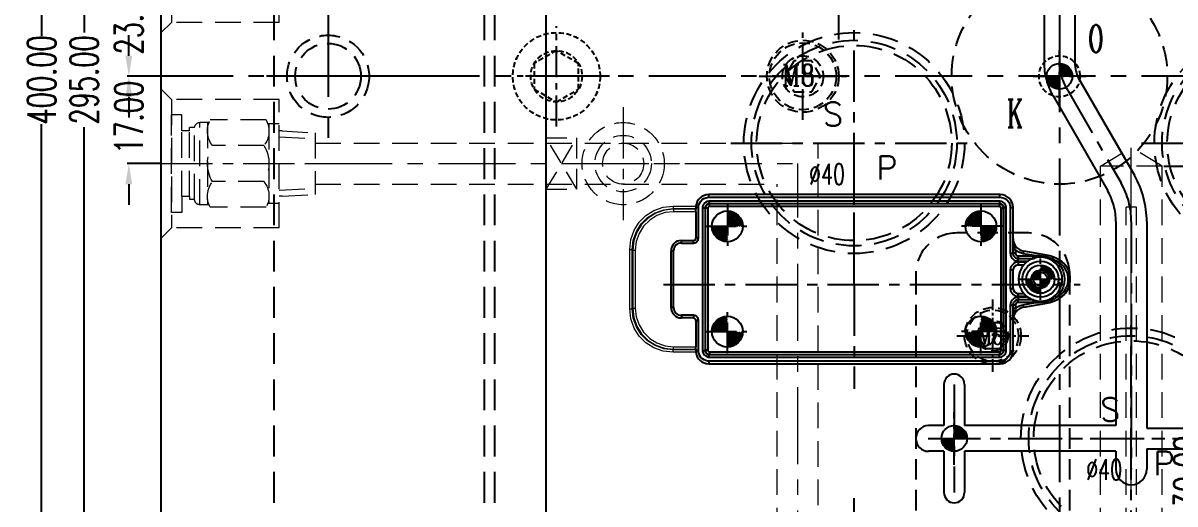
# Model space of a CAD drawing. Header units: millimetres. Extents: x 35888 to 37096, y -21952 to -21097.
# Drawn here: x 36280 to 36504.4, y -21430.6 to -21337 of the extents above; entities that cross this region are included whole.
import ezdxf

# ---------------------------------------------------------------- set-up
doc = ezdxf.new("R2010")
doc.units = ezdxf.units.MM
doc.header["$LTSCALE"] = 8
for name, pattern in [('CENTER', [2, 1.25, -0.25, 0.25, -0.25]), ('CENTER2', [1.125, 0.75, -0.125, 0.125, -0.125]), ('HIDDEN', [0.375, 0.25, -0.125]), ('HIDDEN2', [0.1875, 0.125, -0.0625])]:
    doc.linetypes.add(name, pattern=pattern)
doc.layers.get('DEFPOINTS').update_dxf_attribs({"color": 6})
for name, color, linetype in [('Cav-cor', 30, 'Continuous'), ('cen', 1, 'CENTER'), ('CL', 1, 'Continuous'), ('DEFAULT_1', 7, 'CENTER'), ('m', 144, 'HIDDEN2'), ('PIN', 5, 'Continuous'), ('PIN-H', 2, 'HIDDEN2'), ('Ru', 8, 'Continuous'), ('SCREW', 52, 'HIDDEN'), ('SP', 3, 'Continuous'), ('壓塊', 157, 'Continuous')]:
    doc.layers.add(name, color=color, linetype=linetype)
for name, color, linetype, lineweight in [('dim', 3, 'Continuous', 15), ('WR', 122, 'HIDDEN', 18), ('枕位', 75, 'Continuous', 15)]:
    doc.layers.add(name, color=color, linetype=linetype, lineweight=lineweight)
doc.styles.add('ROMANC', font='RomanC.ttf', dxfattribs={"width": 0.8, "height": 7})
doc.styles.get("Standard").update_dxf_attribs({"font": 'txt.shx', "width": 0.67, "bigfont": 'chineset.shx'})
doc.dimstyles.new('ISO-25', dxfattribs={"dimtxt": 5.5, "dimasz": 4, "dimexe": 0.3, "dimexo": 0.3, "dimtad": 0, "dimzin": 1, "dimdsep": 46, "dimtxsty": 'Standard', "dimcen": 0, "dimclrd": 3, "dimclre": 3, "dimclrt": 7, "dimazin": 0, "dimtfac": 1, "dimtofl": 0, "dimtmove": 0, "dimatfit": 0, "dimfxl": 0, "dimarcsym": 0})

# ---------------------------------------------------------------- blocks, each defined once
blk = doc.blocks.new('*D27228')
at = {"layer": 'DEFPOINTS', "color": 0}
for p in [(36283.64, -21147.37), (36309.95, -21147.37), (36309.95, -21547.37)]:
    blk.add_point(p, dxfattribs=at)
at = {"layer": 'dim', "color": 3, "lineweight": -2}
for p, q in [((36309.65, -21147.37), (36283.34, -21147.37)), ((36283.64, -21151.37), (36283.64, -21339.47)), ((36283.64, -21543.37), (36283.64, -21356.69)), ((36309.65, -21547.37), (36283.34, -21547.37))]:
    blk.add_line(p, q, dxfattribs=at)
at = {"layer": 'dim', "color": 3}
for points in [[(36284.3, -21151.37), (36282.97, -21151.37), (36283.64, -21147.37)], [(36282.97, -21543.37), (36284.3, -21543.37), (36283.64, -21547.37)]]:
    blk.add_solid(points, dxfattribs=at)
at = {"layer": 'dim', "color": 7, "insert": (36283.64, -21348.08), "char_height": 5.5, "attachment_point": 5, "rotation": 90}
blk.add_mtext('400.00', dxfattribs=at)
blk = doc.blocks.new('10')
at = {"layer": 'cen', "ltscale": 0.6}
for p, q in [((0, 9.76), (0, -9.76)), ((-10.35, 0), (10.35, 0))]:
    blk.add_line(p, q, dxfattribs=at)
at = {"layer": 'm'}
blk.add_lwpolyline([(0, 5), (-4.33, 2.5), (-4.33, -2.5), (0, -5), (4.33, -2.5), (4.33, 2.5)], close=True, dxfattribs=at)
for radius in [8.5, 5]:
    blk.add_circle((0, 0), radius, dxfattribs=at)
blk = doc.blocks.new('*D27250')
at = {"layer": 'DEFPOINTS', "color": 0}
for p in [(36291.94, -21199.87), (36393.95, -21199.87), (36393.95, -21494.87)]:
    blk.add_point(p, dxfattribs=at)
at = {"layer": 'dim', "color": 3, "lineweight": -2}
for p, q in [((36393.65, -21199.87), (36291.64, -21199.87)), ((36291.94, -21203.87), (36291.94, -21338.86)), ((36291.94, -21490.87), (36291.94, -21357.3)), ((36393.65, -21494.87), (36291.64, -21494.87))]:
    blk.add_line(p, q, dxfattribs=at)
at = {"layer": 'dim', "color": 3}
for points in [[(36292.61, -21203.87), (36291.27, -21203.87), (36291.94, -21199.87)], [(36291.27, -21490.87), (36292.61, -21490.87), (36291.94, -21494.87)]]:
    blk.add_solid(points, dxfattribs=at)
at = {"layer": 'dim', "color": 7, "insert": (36291.94, -21348.08), "char_height": 5.5, "attachment_point": 5, "rotation": 90}
blk.add_mtext('295.00', dxfattribs=at)
blk = doc.blocks.new('20160824.190002')
at = {"layer": 'SCREW', "linetype": 'CENTER2'}
for p, q in [((0, -8.5), (0, 8.5)), ((-8.5, 0), (8.5, 0))]:
    blk.add_line(p, q, dxfattribs=at)
at = {"layer": 'SCREW'}
blk.add_lwpolyline([(-1.73, 3), (-3.46, 0), (-1.73, -3), (1.73, -3), (3.46, 0), (1.73, 3)], close=True, dxfattribs=at)
for radius in [7, 6.5, 4]:
    blk.add_circle((0, 0), radius, dxfattribs=at)
at = {"layer": 'dim', "style": 'ROMANC', "width": 0.8}
blk.add_text('M8', height=4.186, dxfattribs=at).set_placement((-4.07, -1.86))
blk = doc.blocks.new('20140410.082121')
at = {"layer": 'SCREW', "color": 137, "linetype": 'CENTER', "ltscale": 0.25}
for p, q in [((0, -7.04), (0, 7.04)), ((-7, 0), (7, 0))]:
    blk.add_line(p, q, dxfattribs=at)
at = {"layer": 'SCREW', "color": 137, "linetype": 'Continuous'}
blk.add_lwpolyline([(-1.44, 2.5), (-2.89, 0), (-1.44, -2.5), (1.44, -2.5), (2.89, 0), (1.44, 2.5)], close=True, dxfattribs=at)
at = {"layer": 'SCREW', "color": 137}
for radius in [5.5, 5, 3]:
    blk.add_circle((0, 0), radius, dxfattribs=at)
at = {"layer": 'dim', "style": 'ROMANC', "width": 0.8}
blk.add_text('M6', height=3.172, dxfattribs=at).set_placement((-2.87, -1.7))
blk = doc.blocks.new('20160827.105305')
at = {"color": 8, "linetype": 'HIDDEN', "ltscale": 2.5}
blk.add_circle((0, 0), 21.5, dxfattribs=at)
at = {"layer": 'SP', "linetype": 'CENTER'}
for p, q in [((0, -24), (0, 24)), ((-24, 0), (24, 0))]:
    blk.add_line(p, q, dxfattribs=at)
at = {"layer": 'SP', "linetype": 'HIDDEN', "ltscale": 2.5}
for radius in [20, 19]:
    blk.add_circle((0, 0), radius, dxfattribs=at)
at = {"layer": 'dim', "insert": (-5.29, -6.05), "char_height": 4.063, "attachment_point": 5}
blk.add_mtext('Ø40', dxfattribs=at)
at = {"layer": 'SP'}
for s, p in [('S', (-6.08, 3.36)), ('P', (4.33, -7.12))]:
    blk.add_text(s, height=4.58, dxfattribs=at).set_placement(p)
blk = doc.blocks.new('20160904.091723')
at = {"layer": 'WR', "linetype": 'CENTER'}
blk.add_line((0, 11), (0, -11), dxfattribs=at)
at = {"layer": 'WR', "linetype": 'HIDDEN', "ltscale": 2}
blk.add_line((-11, 0), (11, 0), dxfattribs=at)
for radius in [8, 5.5, 4]:
    blk.add_circle((0, 0), radius, dxfattribs=at)
blk = doc.blocks.new('*D29446')
at = {"layer": 'DEFPOINTS', "color": 0}
for p in [(36300.64, -21324.37), (36306.95, -21324.37), (36306.95, -21347.37)]:
    blk.add_point(p, dxfattribs=at)
at = {"layer": 'dim', "color": 3, "lineweight": -2}
for p, q in [((36300.64, -21320.37), (36300.64, -21316.37)), ((36306.65, -21324.37), (36300.34, -21324.37)), ((36306.65, -21347.37), (36300.34, -21347.37)), ((36300.64, -21351.37), (36300.64, -21355.37))]:
    blk.add_line(p, q, dxfattribs=at)
at = {"layer": 'dim', "color": 3}
for points in [[(36299.97, -21320.37), (36301.31, -21320.37), (36300.64, -21324.37)], [(36301.31, -21351.37), (36299.97, -21351.37), (36300.64, -21347.37)]]:
    blk.add_solid(points, dxfattribs=at)
at = {"layer": 'dim', "color": 7, "insert": (36300.64, -21336.03), "char_height": 5.5, "attachment_point": 5, "rotation": 90}
blk.add_mtext('23.00', dxfattribs=at)
blk = doc.blocks.new('*D29447')
at = {"layer": 'DEFPOINTS', "color": 0}
for p in [(36306.95, -21347.37), (36300.64, -21364.37), (36306.95, -21364.37)]:
    blk.add_point(p, dxfattribs=at)
at = {"layer": 'dim', "color": 3, "lineweight": -2}
for p, q in [((36300.64, -21343.37), (36300.64, -21339.37)), ((36306.65, -21347.37), (36300.34, -21347.37)), ((36306.65, -21364.37), (36300.34, -21364.37)), ((36300.64, -21368.37), (36300.64, -21372.37))]:
    blk.add_line(p, q, dxfattribs=at)
at = {"layer": 'dim', "color": 3}
for points in [[(36299.97, -21343.37), (36301.31, -21343.37), (36300.64, -21347.37)], [(36301.31, -21368.37), (36299.97, -21368.37), (36300.64, -21364.37)]]:
    blk.add_solid(points, dxfattribs=at)
at = {"layer": 'dim', "color": 7, "insert": (36300.64, -21355.37), "char_height": 5.5, "attachment_point": 5, "rotation": 90}
blk.add_mtext('17.00', dxfattribs=at)
blk = doc.blocks.new('*D29454')
at = {"layer": 'DEFPOINTS', "color": 0}
for p in [(36501.95, -21364.87), (36506.95, -21364.87), (36502.95, -21494.87)]:
    blk.add_point(p, dxfattribs=at)
at = {"layer": 'dim', "color": 3, "lineweight": -2}
for p, q in [((36502.25, -21364.87), (36507.25, -21364.87)), ((36506.95, -21368.87), (36506.95, -21417.65)), ((36506.95, -21490.87), (36506.95, -21434.26)), ((36503.25, -21494.87), (36507.25, -21494.87))]:
    blk.add_line(p, q, dxfattribs=at)
at = {"layer": 'dim', "color": 3}
for points in [[(36507.61, -21368.87), (36506.28, -21368.87), (36506.95, -21364.87)], [(36506.28, -21490.87), (36507.61, -21490.87), (36506.95, -21494.87)]]:
    blk.add_solid(points, dxfattribs=at)
at = {"layer": 'dim', "color": 7, "insert": (36506.95, -21425.95), "char_height": 5.5, "attachment_point": 5, "rotation": 90}
blk.add_mtext('130.00', dxfattribs=at)
blk = doc.blocks.new('20160905.164151')
at = {"layer": 'WR', "linetype": 'HIDDEN', "ltscale": 2.5}
for p, q in [((-14.5, 0), (14.5, 0)), ((-12.5, -2), (-14.5, 0)), ((12.5, -2), (14.5, 0)), ((-12.5, -2), (12.5, -2)), ((-12.5, -23), (-12.5, -2)), ((9.5, -2), (-9.5, -2)), ((-9.5, -4.01), (-9.5, -2)), ((9.5, -4.01), (9.5, -2)), ((12.5, -23), (12.5, -2)), ((-6.4, -4.01), (-9.5, -4.01)), ((6.4, -4.01), (-6.4, -4.01)), ((-6.4, -5.51), (-6.4, -4.01)), ((6.4, -5.51), (6.4, -4.01)), ((6.4, -4.01), (9.5, -4.01)), ((-6.4, -5.51), (-7, -5.51)), ((-7, -6.51), (-7, -5.51)), ((-6.4, -5.51), (-7, -5.51)), ((7, -6.51), (-7, -6.51)), ((6.4, -5.51), (-6.4, -5.51)), ((6.4, -5.51), (7, -5.51)), ((6.4, -5.51), (7, -5.51)), ((7, -6.51), (7, -5.51)), ((8, -7.51), (-8, -7.51)), ((-8, -9.33), (-8, -7.51)), ((8, -9.33), (8, -7.51)), ((-8.5, -20.43), (-8.5, -9.57)), ((-8, -9), (8, -9)), ((-3.5, -20.01), (-3.5, -9.99)), ((3.5, -20.01), (3.5, -9.99)), ((8.5, -20.43), (8.5, -9.57)), ((-7.75, -23), (-7.75, -20.77)), ((-7.75, -21), (7.75, -21)), ((7.75, -23), (7.75, -20.77)), ((12.5, -23), (-12.5, -23)), ((-6.35, -23.56), (-6.35, -23)), ((-6.35, -23.56), (-6.01, -30)), ((-5.19, -23), (-4.82, -30)), ((5.19, -23), (4.82, -30)), ((6.35, -23.56), (6.01, -30)), ((6.35, -23.56), (6.35, -23)), ((-6.01, -30), (6.01, -30))]:
    blk.add_line(p, q, dxfattribs=at)
at = {"layer": 'WR', "linetype": 'CENTER'}
blk.add_line((0, 0), (0, -30), dxfattribs=at)
at = {"layer": 'WR', "linetype": 'HIDDEN', "ltscale": 2.5}
for centre, radius, start, end in [((-7, -7.51), 1, 90, 180), ((7, -7.51), 1, 0, 90), ((-6.32, -13.47), 4.47, 50.9817, 119.248), ((0, -15.66), 6.66, 58.3016, 121.6984), ((6.32, -13.47), 4.47, 60.752, 129.0183), ((-6.32, -16.53), 4.47, 240.752, 309.0183), ((0, -14.34), 6.66, 238.3016, 301.6984), ((6.32, -16.53), 4.47, 230.9817, 299.248)]:
    blk.add_arc(centre, radius, start, end, dxfattribs=at)

msp = doc.modelspace()

# ---------------------------------------------------------------- hatches: boundary and pattern name
at = {"layer": 'PIN', "linetype": 'Continuous'}
h = msp.add_hatch(dxfattribs=at)
h.set_pattern_fill('ANSI31', color=256, scale=2, angle=90, style=0)
h.set_pattern_definition([(135, (36687.22736, -21361.6095), (-0.1767767, -0.1767767), [])])
h.paths.add_polyline_path([(36481.945, -21347.37), (36479.445, -21347.37, 0.4142136), (36481.945, -21349.87)])
h.paths.add_polyline_path([(36481.945, -21344.87), (36481.945, -21347.37), (36484.445, -21347.37, 0.4142136)])
h = msp.add_hatch(dxfattribs=at)
h.set_pattern_fill('ANSI31', color=140, scale=2.181818, angle=90.5, style=0)
h.set_pattern_definition([(135.5, (36641.3164, -21390.14917), (-0.19115707, -0.19452285), [])])
h.paths.add_polyline_path([(36417.245, -21376.57), (36414.245, -21376.596, 0.4142136), (36417.272, -21379.57)])
h.paths.add_polyline_path([(36417.219, -21373.57), (36417.245, -21376.57), (36420.245, -21376.544, 0.4142136)])
h = msp.add_hatch(dxfattribs=at)
h.set_pattern_fill('ANSI31', color=140, scale=2.181818, angle=89.5, style=0)
h.set_pattern_definition([(44.5, (36242.57428, -21390.14917), (0.19115707, -0.19452285), [])])
h.paths.add_polyline_path([(36466.645, -21376.57), (36469.645, -21376.596, -0.4142136), (36466.619, -21379.57)])
h.paths.add_polyline_path([(36466.672, -21373.57), (36466.645, -21376.57), (36463.645, -21376.544, -0.4142136)])
h = msp.add_hatch(dxfattribs=at)
h.set_pattern_fill('ANSI31', color=123, scale=2, angle=90, style=0)
h.set_pattern_definition([(135, (36683.50786, -21401.1045), (-0.1767767, -0.1767767), [])])
h.paths.add_polyline_path([(36476.476, -21386.865, 0.4142136), (36478.226, -21388.615), (36478.226, -21389.615, -0.4142136), (36475.476, -21386.865)])
h.paths.add_polyline_path([(36478.226, -21384.115, -0.4142136), (36480.976, -21386.865), (36479.976, -21386.865, 0.4142136), (36478.226, -21385.115)])
h = msp.add_hatch(dxfattribs=at)
h.set_pattern_fill('ANSI31', color=123, angle=90, style=0)
h.set_pattern_definition([(45, (36272.94381, -21401.1045), (0.08838835, -0.08838835), [])])
h.paths.add_polyline_path([(36478.226, -21386.865), (36479.976, -21386.865, -0.4142136), (36478.226, -21388.615)])
h.paths.add_polyline_path([(36478.226, -21385.115), (36478.226, -21386.865), (36476.476, -21386.865, -0.4142136)])
h = msp.add_hatch(dxfattribs=at)
h.set_pattern_fill('ANSI31', color=140, scale=2.181818, angle=269.5, style=0)
h.set_pattern_definition([(224.5, (36641.3164, -21383.4904), (-0.19115707, 0.19452285), [])])
h.paths.add_polyline_path([(36417.245, -21397.07), (36414.245, -21397.044, -0.4142136), (36417.272, -21394.07)])
h.paths.add_polyline_path([(36417.219, -21400.07), (36417.245, -21397.07), (36420.245, -21397.096, -0.4142136)])
h = msp.add_hatch(dxfattribs=at)
h.set_pattern_fill('ANSI31', color=140, scale=2.181818, angle=270.5, style=0)
h.set_pattern_definition([(315.5, (36242.57428, -21383.4904), (0.19115707, 0.19452285), [])])
h.paths.add_polyline_path([(36466.645, -21397.07), (36469.645, -21397.044, 0.4142136), (36466.619, -21394.07)])
h.paths.add_polyline_path([(36466.672, -21400.07), (36466.645, -21397.07), (36463.645, -21397.096, 0.4142136)])
h = msp.add_hatch(dxfattribs=at)
h.set_pattern_fill('ANSI31', color=256, scale=2, angle=90, style=0)
h.set_pattern_definition([(135, (36666.72736, -21432.1095), (-0.1767767, -0.1767767), [])])
h.paths.add_polyline_path([(36461.445, -21417.87), (36458.945, -21417.87, 0.4142136), (36461.445, -21420.37)])
h.paths.add_polyline_path([(36461.445, -21415.37), (36461.445, -21417.87), (36463.945, -21417.87, 0.4142136)])

# ---------------------------------------------------------------- linework, layer by layer
at = {"color": 8, "linetype": 'HIDDEN', "ltscale": 3}
for p, q in [((36328.945, -21547.37), (36328.945, -21147.37)), ((36369.945, -21547.37), (36369.945, -21147.37)), ((36371.945, -21547.37), (36371.945, -21147.37))]:
    msp.add_line(p, q, dxfattribs=at)
msp.add_line((36306.945, -21544.37), (36306.945, -21150.37))
at = {"color": 8, "linetype": 'CENTER', "ltscale": 2}
for p, q in [((36339.445, -21331.37), (36339.445, -21363.37)), ((36355.445, -21347.37), (36323.445, -21347.37))]:
    msp.add_line(p, q, dxfattribs=at)
at = {"color": 8, "linetype": 'HIDDEN', "ltscale": 2}
for centre, radius in [((36481.945, -21347.37), 21), ((36339.445, -21347.37), 8), ((36339.445, -21347.37), 6.4)]:
    msp.add_circle(centre, radius, dxfattribs=at)
at = {"layer": 'Cav-cor', "color": 1}
for p, q in [((36381.945, -21484.87), (36381.945, -21209.87)), ((36413.609, -21370.387), (36413.635, -21370.414)), ((36470.382, -21370.387), (36413.609, -21370.387)), ((36413.635, -21370.916), (36413.635, -21370.414)), ((36413.635, -21370.916), (36470.356, -21370.916)), ((36470.382, -21370.387), (36470.356, -21370.414)), ((36470.356, -21370.916), (36470.356, -21370.414)), ((36411.097, -21372.9), (36411.123, -21372.926)), ((36411.1, -21373.131), (36411.11, -21373.225)), ((36411.625, -21372.926), (36411.123, -21372.926)), ((36411.625, -21378.825), (36411.625, -21372.926)), ((36412.407, -21373.004), (36412.407, -21400.725)), ((36412.407, -21373.004), (36412.909, -21373.004)), ((36412.909, -21373.004), (36412.909, -21400.725)), ((36412.931, -21373.026), (36412.909, -21373.004)), ((36412.931, -21373.026), (36412.931, -21400.704)), ((36413.433, -21373.026), (36412.931, -21373.026)), ((36413.433, -21373.026), (36413.433, -21400.704)), ((36413.713, -21371.698), (36413.713, -21372.2)), ((36470.278, -21371.698), (36413.713, -21371.698)), ((36413.735, -21372.222), (36413.713, -21372.2)), ((36470.278, -21372.2), (36413.713, -21372.2)), ((36413.735, -21372.724), (36413.735, -21372.222)), ((36470.256, -21372.222), (36413.735, -21372.222)), ((36470.256, -21372.724), (36413.735, -21372.724)), ((36470.256, -21372.222), (36470.278, -21372.2)), ((36470.256, -21372.724), (36470.256, -21372.222)), ((36470.278, -21371.698), (36470.278, -21372.2)), ((36470.558, -21373.026), (36471.06, -21373.026)), ((36470.558, -21400.704), (36470.558, -21373.026)), ((36471.06, -21373.026), (36471.082, -21373.004)), ((36471.06, -21400.704), (36471.06, -21373.026)), ((36471.584, -21373.004), (36471.082, -21373.004)), ((36471.082, -21400.725), (36471.082, -21373.004)), ((36471.584, -21400.725), (36471.584, -21373.004)), ((36472.366, -21372.926), (36472.869, -21372.926)), ((36472.366, -21372.926), (36472.366, -21381.831)), ((36472.895, -21372.9), (36472.869, -21372.926)), ((36472.895, -21378.923), (36472.895, -21372.9)), ((36411.114, -21373.723), (36411.114, -21378.825)), ((36408.278, -21379.83), (36408.278, -21379.327)), ((36408.278, -21379.327), (36410.611, -21379.327)), ((36408.278, -21379.83), (36410.62, -21379.83)), ((36410.62, -21379.83), (36410.62, -21379.327)), ((36411.114, -21378.825), (36411.123, -21378.825)), ((36411.148, -21378.825), (36411.123, -21378.822)), ((36411.625, -21378.825), (36411.148, -21378.825)), ((36472.869, -21378.929), (36472.869, -21381.168)), ((36472.882, -21379.925), (36472.879, -21381.81)), ((36472.888, -21378.929), (36472.882, -21379.925)), ((36472.888, -21378.929), (36472.895, -21378.923)), ((36406.268, -21392.392), (36406.268, -21381.337)), ((36406.77, -21381.337), (36406.268, -21381.337)), ((36406.77, -21392.392), (36406.77, -21381.337)), ((36472.366, -21381.831), (36472.869, -21381.831)), ((36473.382, -21381.168), (36472.879, -21381.168)), ((36473.382, -21381.81), (36472.879, -21381.81)), ((36473.286, -21380.889), (36473.382, -21381.168)), ((36473.382, -21381.168), (36473.382, -21381.81)), ((36473.884, -21382.312), (36476.785, -21382.312)), ((36473.884, -21382.312), (36473.884, -21382.815)), ((36474.964, -21381.403), (36474.877, -21381.898)), ((36476.953, -21382.264), (36474.877, -21381.898)), ((36474.964, -21381.403), (36474.971, -21381.397)), ((36479.063, -21382.118), (36474.971, -21381.397)), ((36476.819, -21382.502), (36476.789, -21382.312)), ((36476.953, -21382.264), (36477.087, -21382.748)), ((36477.666, -21382.253), (36478.075, -21382.274)), ((36478.075, -21382.274), (36478.523, -21382.318)), ((36478.523, -21382.318), (36479.015, -21382.392)), ((36479.063, -21382.118), (36478.968, -21382.658)), ((36479.015, -21382.392), (36479.206, -21382.428)), ((36479.206, -21382.428), (36479.396, -21382.471)), ((36479.396, -21382.471), (36479.587, -21382.519)), ((36479.651, -21382.245), (36479.587, -21382.519)), ((36473.873, -21382.836), (36473.884, -21382.815)), ((36473.873, -21382.836), (36476.807, -21382.836)), ((36473.873, -21383.339), (36473.873, -21382.836)), ((36473.873, -21383.339), (36475.816, -21383.339)), ((36475.524, -21383.557), (36473.873, -21383.557)), ((36473.873, -21383.557), (36473.873, -21384.059)), ((36473.888, -21384.089), (36473.873, -21384.059)), ((36473.884, -21382.815), (36476.869, -21382.815)), ((36473.888, -21384.089), (36474.979, -21384.089)), ((36476.869, -21382.815), (36476.819, -21382.502)), ((36476.868, -21382.815), (36477.087, -21382.748)), ((36480.251, -21382.745), (36480.555, -21382.88)), ((36480.428, -21383.155), (36480.427, -21383.205)), ((36480.555, -21382.88), (36480.928, -21383.072)), ((36480.928, -21383.072), (36481.318, -21383.314)), ((36481.941, -21383.672), (36481.318, -21383.314)), ((36481.318, -21383.314), (36481.863, -21383.893)), ((36472.366, -21385.064), (36472.869, -21385.064)), ((36472.366, -21385.064), (36472.366, -21388.665)), ((36472.884, -21385.094), (36472.884, -21388.635)), ((36482.834, -21386.068), (36482.901, -21386.865)), ((36482.901, -21386.865), (36482.834, -21387.663)), ((36472.366, -21388.665), (36472.869, -21388.665)), ((36473.873, -21389.67), (36473.888, -21389.64)), ((36473.873, -21390.173), (36473.873, -21389.67)), ((36473.873, -21390.173), (36475.524, -21390.173)), ((36475.816, -21390.391), (36473.873, -21390.391)), ((36473.873, -21390.391), (36473.873, -21390.893)), ((36476.807, -21390.893), (36473.873, -21390.893)), ((36473.884, -21390.915), (36473.873, -21390.893)), ((36476.869, -21390.915), (36473.884, -21390.915)), ((36473.884, -21391.417), (36473.884, -21390.915)), ((36476.783, -21391.417), (36473.884, -21391.417)), ((36473.888, -21389.64), (36474.979, -21389.64)), ((36474.877, -21391.832), (36476.953, -21391.466)), ((36476.844, -21391.066), (36476.789, -21391.417)), ((36476.869, -21390.915), (36476.844, -21391.066)), ((36477.087, -21390.981), (36476.868, -21390.915)), ((36476.953, -21391.466), (36477.087, -21390.981)), ((36478.411, -21391.424), (36477.87, -21391.468)), ((36479.015, -21391.338), (36478.411, -21391.424)), ((36479.063, -21391.611), (36478.968, -21391.071)), ((36479.206, -21391.301), (36479.015, -21391.338)), ((36479.063, -21391.611), (36480.086, -21391.381)), ((36479.928, -21391.105), (36479.587, -21391.21)), ((36479.651, -21391.485), (36479.587, -21391.21)), ((36480.251, -21390.985), (36479.928, -21391.105)), ((36480.086, -21391.381), (36480.989, -21391.075)), ((36480.555, -21390.85), (36480.251, -21390.985)), ((36480.428, -21390.575), (36480.427, -21390.525)), ((36480.929, -21390.657), (36480.555, -21390.85)), ((36481.318, -21390.416), (36480.929, -21390.657)), ((36481.864, -21389.836), (36481.318, -21390.416)), ((36481.318, -21390.416), (36481.941, -21390.057)), ((36406.77, -21392.392), (36406.268, -21392.392)), ((36472.366, -21391.898), (36472.869, -21391.898)), ((36472.366, -21391.898), (36472.366, -21400.804)), ((36472.869, -21392.562), (36472.869, -21394.801)), ((36473.382, -21391.92), (36472.879, -21391.92)), ((36472.879, -21391.92), (36472.88, -21392.943)), ((36473.382, -21392.562), (36472.879, -21392.562)), ((36472.88, -21392.943), (36472.888, -21394.801)), ((36473.382, -21392.562), (36473.282, -21392.851)), ((36473.382, -21391.92), (36473.382, -21392.562)), ((36474.964, -21392.327), (36474.877, -21391.832)), ((36474.971, -21392.333), (36474.964, -21392.327)), ((36474.971, -21392.333), (36479.063, -21391.611)), ((36408.278, -21393.9), (36408.278, -21394.402)), ((36410.62, -21393.9), (36408.278, -21393.9)), ((36410.611, -21394.402), (36408.278, -21394.402)), ((36410.62, -21393.9), (36410.62, -21394.402)), ((36411.072, -21394.007), (36410.918, -21393.945)), ((36411.114, -21394.905), (36411.114, -21400.007)), ((36411.123, -21394.905), (36411.114, -21394.905)), ((36411.123, -21394.907), (36411.148, -21394.905)), ((36411.148, -21394.905), (36411.625, -21394.905)), ((36411.625, -21400.804), (36411.625, -21394.905)), ((36472.895, -21394.807), (36472.888, -21394.801)), ((36472.895, -21400.83), (36472.895, -21394.807)), ((36411.097, -21400.829), (36411.123, -21400.804)), ((36411.11, -21400.505), (36411.1, -21400.599)), ((36411.625, -21400.804), (36411.123, -21400.804)), ((36412.407, -21400.725), (36412.909, -21400.725)), ((36412.931, -21400.704), (36412.909, -21400.725)), ((36413.433, -21400.704), (36412.931, -21400.704)), ((36413.735, -21401.508), (36413.713, -21401.529)), ((36413.713, -21402.032), (36413.713, -21401.529)), ((36413.713, -21401.529), (36470.278, -21401.529)), ((36413.713, -21402.032), (36470.278, -21402.032)), ((36413.735, -21401.005), (36413.735, -21401.508)), ((36413.735, -21401.005), (36470.256, -21401.005)), ((36413.735, -21401.508), (36470.256, -21401.508)), ((36470.256, -21401.005), (36470.256, -21401.508)), ((36470.256, -21401.508), (36470.278, -21401.529)), ((36470.278, -21402.032), (36470.278, -21401.529)), ((36470.558, -21400.704), (36471.06, -21400.704)), ((36471.06, -21400.704), (36471.082, -21400.725)), ((36471.584, -21400.725), (36471.082, -21400.725)), ((36472.366, -21400.804), (36472.869, -21400.804)), ((36472.895, -21400.83), (36472.869, -21400.804)), ((36413.609, -21403.342), (36413.635, -21403.316)), ((36413.609, -21403.342), (36470.382, -21403.342)), ((36413.635, -21402.814), (36413.635, -21403.316)), ((36470.356, -21402.814), (36413.635, -21402.814)), ((36470.356, -21402.814), (36470.356, -21403.316)), ((36470.382, -21403.342), (36470.356, -21403.316))]:
    msp.add_line(p, q, dxfattribs=at)
for points in [[(36411.625, -21372.926), (36411.645, -21372.647), (36411.717, -21372.324), (36411.859, -21371.985), (36412.074, -21371.66), (36412.353, -21371.378), (36412.677, -21371.159), (36413.019, -21371.013), (36413.347, -21370.937), (36413.635, -21370.916)], [(36470.356, -21370.916), (36470.636, -21370.935), (36470.959, -21371.008), (36471.297, -21371.15), (36471.622, -21371.365), (36471.904, -21371.644), (36472.123, -21371.968), (36472.269, -21372.31), (36472.345, -21372.638), (36472.366, -21372.926)], [(36411.111, -21372.633), (36411.1, -21372.773), (36411.097, -21372.9)], [(36413.713, -21371.698), (36413.513, -21371.714), (36413.295, -21371.767), (36413.075, -21371.864), (36412.87, -21372.007), (36412.694, -21372.187), (36412.559, -21372.393), (36412.468, -21372.609), (36412.421, -21372.814), (36412.407, -21373.004)], [(36413.713, -21372.2), (36413.59, -21372.21), (36413.456, -21372.243), (36413.32, -21372.303), (36413.194, -21372.39), (36413.086, -21372.501), (36413.003, -21372.628), (36412.947, -21372.761), (36412.918, -21372.887), (36412.909, -21373.004)], [(36413.735, -21372.222), (36413.486, -21372.261), (36413.262, -21372.375), (36413.084, -21372.553), (36412.97, -21372.777), (36412.931, -21373.026)], [(36413.735, -21372.724), (36413.642, -21372.739), (36413.557, -21372.782), (36413.491, -21372.849), (36413.448, -21372.933), (36413.433, -21373.026)], [(36471.06, -21373.026), (36471.021, -21372.777), (36470.907, -21372.553), (36470.729, -21372.375), (36470.505, -21372.261), (36470.256, -21372.222)], [(36470.558, -21373.026), (36470.543, -21372.933), (36470.5, -21372.848), (36470.433, -21372.782), (36470.349, -21372.739), (36470.256, -21372.724)], [(36471.584, -21373.004), (36471.569, -21372.803), (36471.515, -21372.586), (36471.418, -21372.366), (36471.275, -21372.161), (36471.095, -21371.985), (36470.889, -21371.85), (36470.673, -21371.759), (36470.468, -21371.712), (36470.278, -21371.698)], [(36471.082, -21373.004), (36471.072, -21372.881), (36471.039, -21372.747), (36470.979, -21372.611), (36470.892, -21372.485), (36470.781, -21372.377), (36470.654, -21372.294), (36470.521, -21372.238), (36470.395, -21372.209), (36470.278, -21372.2)], [(36410.62, -21379.83), (36410.763, -21379.82), (36410.915, -21379.786), (36411.068, -21379.725)], [(36411.068, -21379.725), (36411.212, -21379.637), (36411.341, -21379.524), (36411.449, -21379.393)], [(36411.449, -21379.393), (36411.532, -21379.248), (36411.586, -21379.102), (36411.616, -21378.959), (36411.625, -21378.825)], [(36472.888, -21378.929), (36472.895, -21379.188), (36472.926, -21379.504), (36472.978, -21379.819), (36473.041, -21380.095), (36473.106, -21380.331), (36473.169, -21380.538), (36473.229, -21380.723), (36473.286, -21380.889)], [(36472.366, -21381.831), (36472.381, -21382.045), (36472.436, -21382.286), (36472.542, -21382.537), (36472.7, -21382.777), (36472.905, -21382.986), (36473.144, -21383.15), (36473.398, -21383.262), (36473.646, -21383.321), (36473.873, -21383.339)], [(36472.869, -21381.831), (36472.879, -21381.973), (36472.915, -21382.134), (36472.986, -21382.302), (36473.091, -21382.462), (36473.227, -21382.601), (36473.387, -21382.71), (36473.557, -21382.785), (36473.721, -21382.825), (36473.873, -21382.836)], [(36472.879, -21381.81), (36472.914, -21382.07), (36473.014, -21382.313), (36473.174, -21382.521), (36473.382, -21382.68), (36473.624, -21382.781), (36473.884, -21382.815)], [(36474.877, -21381.898), (36474.517, -21381.811), (36474.133, -21381.664), (36473.747, -21381.45), (36473.382, -21381.168)], [(36473.382, -21381.81), (36473.399, -21381.939), (36473.449, -21382.061), (36473.529, -21382.165), (36473.634, -21382.245), (36473.755, -21382.295), (36473.884, -21382.312)], [(36476.953, -21382.264), (36477.293, -21382.251), (36477.666, -21382.253)], [(36480.966, -21382.646), (36480.074, -21382.345), (36479.063, -21382.118)], [(36473.873, -21383.557), (36473.645, -21383.574), (36473.398, -21383.634), (36473.143, -21383.746), (36472.905, -21383.91), (36472.7, -21384.119), (36472.542, -21384.358), (36472.436, -21384.609), (36472.381, -21384.851), (36472.366, -21385.064)], [(36479.587, -21382.519), (36479.539, -21382.661), (36479.505, -21382.753), (36479.488, -21382.784)], [(36479.587, -21382.519), (36479.928, -21382.624), (36480.251, -21382.745)], [(36480.555, -21382.88), (36480.474, -21383.04), (36480.428, -21383.155)], [(36480.588, -21382.511), (36480.607, -21382.546), (36480.608, -21382.624), (36480.59, -21382.74), (36480.555, -21382.88)], [(36480.989, -21391.075), (36481.792, -21390.685), (36482.495, -21390.202), (36483.1, -21389.606), (36483.574, -21388.896), (36483.887, -21388.103), (36484.034, -21387.265), (36484.03, -21386.414), (36483.873, -21385.578), (36483.551, -21384.79), (36483.069, -21384.087), (36482.463, -21383.501), (36481.762, -21383.028), (36480.966, -21382.646)], [(36481.318, -21383.314), (36481.209, -21383.446), (36481.127, -21383.562), (36481.082, -21383.646), (36481.08, -21383.687)], [(36481.863, -21383.893), (36482.309, -21384.562), (36482.636, -21385.295), (36482.834, -21386.068)], [(36481.941, -21390.057), (36482.446, -21389.663), (36482.839, -21389.248), (36483.132, -21388.83), (36483.34, -21388.422), (36483.482, -21388.031), (36483.572, -21387.664), (36483.622, -21387.328), (36483.643, -21387.017), (36483.643, -21386.715), (36483.622, -21386.403), (36483.572, -21386.067), (36483.483, -21385.7), (36483.341, -21385.308), (36483.132, -21384.9), (36482.84, -21384.482), (36482.446, -21384.067), (36481.941, -21383.672)], [(36482.159, -21390.45), (36482.742, -21389.982), (36483.195, -21389.484), (36483.526, -21388.982), (36483.755, -21388.494), (36483.905, -21388.032), (36483.993, -21387.606), (36484.037, -21387.223), (36484.05, -21386.866), (36484.037, -21386.508), (36483.994, -21386.125), (36483.905, -21385.699), (36483.756, -21385.237), (36483.527, -21384.749), (36483.195, -21384.246), (36482.742, -21383.747), (36482.159, -21383.28)], [(36472.366, -21388.665), (36472.381, -21388.879), (36472.436, -21389.12), (36472.542, -21389.371), (36472.7, -21389.611), (36472.905, -21389.82), (36473.144, -21389.984), (36473.398, -21390.096), (36473.646, -21390.155), (36473.873, -21390.173)], [(36482.834, -21387.663), (36482.635, -21388.435), (36482.309, -21389.167), (36481.864, -21389.836)], [(36473.873, -21390.391), (36473.645, -21390.408), (36473.398, -21390.468), (36473.143, -21390.58), (36472.905, -21390.744), (36472.7, -21390.953), (36472.542, -21391.192), (36472.436, -21391.443), (36472.381, -21391.685), (36472.366, -21391.898)], [(36473.873, -21390.893), (36473.721, -21390.905), (36473.556, -21390.945), (36473.387, -21391.019), (36473.227, -21391.129), (36473.091, -21391.268), (36472.986, -21391.428), (36472.915, -21391.595), (36472.879, -21391.756), (36472.869, -21391.898)], [(36473.884, -21390.915), (36473.624, -21390.949), (36473.382, -21391.049), (36473.174, -21391.209), (36473.014, -21391.417), (36472.914, -21391.659), (36472.879, -21391.92)], [(36473.884, -21391.417), (36473.755, -21391.434), (36473.634, -21391.484), (36473.529, -21391.564), (36473.449, -21391.669), (36473.399, -21391.79), (36473.382, -21391.92)], [(36477.87, -21391.468), (36477.387, -21391.479), (36476.953, -21391.466)], [(36479.587, -21391.21), (36479.396, -21391.259), (36479.206, -21391.301)], [(36479.587, -21391.21), (36479.539, -21391.069), (36479.505, -21390.976), (36479.488, -21390.945)], [(36480.555, -21390.85), (36480.474, -21390.689), (36480.428, -21390.575)], [(36480.588, -21391.219), (36480.607, -21391.184), (36480.608, -21391.105), (36480.59, -21390.99), (36480.555, -21390.85)], [(36481.318, -21390.416), (36481.209, -21390.283), (36481.127, -21390.167), (36481.082, -21390.084), (36481.08, -21390.042)], [(36473.282, -21392.851), (36473.224, -21393.024), (36473.162, -21393.215), (36473.098, -21393.426), (36473.034, -21393.662), (36472.975, -21393.928), (36472.926, -21394.224), (36472.896, -21394.526), (36472.888, -21394.801)], [(36473.382, -21392.562), (36473.747, -21392.28), (36474.133, -21392.065), (36474.517, -21391.918), (36474.877, -21391.832)], [(36410.918, -21393.945), (36410.765, -21393.91), (36410.62, -21393.9)], [(36411.625, -21394.905), (36411.616, -21394.771), (36411.587, -21394.63), (36411.533, -21394.485), (36411.452, -21394.341), (36411.345, -21394.209), (36411.217, -21394.096), (36411.072, -21394.007)], [(36411.097, -21400.829), (36411.1, -21400.956), (36411.111, -21401.097)], [(36413.635, -21402.814), (36413.356, -21402.794), (36413.033, -21402.721), (36412.694, -21402.58), (36412.369, -21402.365), (36412.087, -21402.085), (36411.868, -21401.761), (36411.722, -21401.42), (36411.646, -21401.092), (36411.625, -21400.804)], [(36412.407, -21400.725), (36412.423, -21400.926), (36412.476, -21401.143), (36412.574, -21401.363), (36412.716, -21401.569), (36412.896, -21401.744), (36413.102, -21401.88), (36413.318, -21401.97), (36413.523, -21402.018), (36413.713, -21402.032)], [(36412.909, -21400.725), (36412.919, -21400.849), (36412.952, -21400.983), (36413.012, -21401.118), (36413.099, -21401.245), (36413.21, -21401.352), (36413.337, -21401.436), (36413.47, -21401.492), (36413.596, -21401.521), (36413.713, -21401.529)], [(36412.931, -21400.704), (36412.97, -21400.952), (36413.084, -21401.176), (36413.262, -21401.354), (36413.486, -21401.468), (36413.735, -21401.508)], [(36413.433, -21400.704), (36413.448, -21400.797), (36413.491, -21400.881), (36413.558, -21400.948), (36413.642, -21400.991), (36413.735, -21401.005)], [(36470.256, -21401.508), (36470.505, -21401.468), (36470.729, -21401.354), (36470.907, -21401.176), (36471.021, -21400.952), (36471.06, -21400.704)], [(36470.256, -21401.005), (36470.35, -21400.991), (36470.434, -21400.948), (36470.501, -21400.881), (36470.543, -21400.797), (36470.558, -21400.704)], [(36470.278, -21402.032), (36470.479, -21402.016), (36470.696, -21401.963), (36470.916, -21401.865), (36471.121, -21401.723), (36471.297, -21401.543), (36471.432, -21401.337), (36471.523, -21401.12), (36471.57, -21400.915), (36471.584, -21400.725)], [(36470.278, -21401.529), (36470.401, -21401.52), (36470.535, -21401.487), (36470.671, -21401.427), (36470.797, -21401.339), (36470.905, -21401.228), (36470.988, -21401.102), (36471.044, -21400.969), (36471.073, -21400.842), (36471.082, -21400.725)], [(36472.366, -21400.804), (36472.347, -21401.083), (36472.274, -21401.406), (36472.132, -21401.745), (36471.917, -21402.07), (36471.638, -21402.352), (36471.314, -21402.571), (36470.972, -21402.717), (36470.644, -21402.793), (36470.356, -21402.814)]]:
    msp.add_lwpolyline(points, dxfattribs=at)
for radius in [3.518, 1.759, 1.357]:
    msp.add_circle((36478.226, -21386.865), radius, dxfattribs=at)
for centre, radius, start, end in [((36408.278, -21381.337), 2.01, 90, 180), ((36408.278, -21381.337), 1.507, 90, 180), ((36478.226, -21386.865), 4.774, 105.46198, 107.56633), ((36478.226, -21386.865), 4.271, 139.47438, 220.52562), ((36478.226, -21386.865), 4.271, 109.40491, 138.94328), ((36478.226, -21386.865), 4.271, 251.4702, 108.5298), ((36478.226, -21386.865), 4.271, 221.05672, 249.51562), ((36478.226, -21386.865), 4.774, 252.41229, 254.53802), ((36408.278, -21392.392), 2.01, 180, 270), ((36408.278, -21392.392), 1.507, 180, 270)]:
    msp.add_arc(centre, radius, start, end, dxfattribs=at)
for centre, major_axis, ratio, start_param, end_param in [((36413.609, -21372.9), (1.777, -1.777), 0.9999239, 2.3562521, 3.8205178), ((36470.382, -21372.9), (1.777, 1.777), 0.9999239, -0.7853406, 0.7853406), ((36411.101, -21372.633), (0, 0.5), 0.0087269, -4.1476451, -3.2288591), ((36411.109, -21373.723), (0, 0.5), 0.0087269, -1.5707963, -0.0872665), ((36410.611, -21378.825), (0.503, 0), 0.9999619, -1.5707963, 0), ((36475.407, -21378.923), (1.925, 1.615), 0.9999351, 2.4434929, 3.8396924), ((36473.889, -21385.095), (-0.45, 0.899), 0.9998096, -0.463541, 1.107103), ((36473.889, -21388.635), (0.45, 0.899), 0.9998096, -4.2486957, -2.6780517), ((36475.407, -21394.807), (1.925, -1.615), 0.9999351, 2.4434929, 3.8396924), ((36410.611, -21394.905), (0.503, 0), 0.9999619, 0, 1.5707963), ((36411.109, -21400.007), (0, 0.5), 0.0087269, -3.0543262, -1.5707963), ((36411.101, -21401.097), (0, 0.5), 0.0087269, 0.0872665, 1.0060524), ((36413.609, -21400.83), (1.777, 1.777), 0.9999239, 2.4626675, 3.9269332), ((36470.382, -21400.83), (1.777, -1.777), 0.9999239, -0.7853406, 0.7853406)]:
    msp.add_ellipse(centre, major_axis=major_axis, ratio=ratio, start_param=start_param, end_param=end_param, dxfattribs=at)
at = {"layer": 'CL', "color": 7, "linetype": 'CENTER', "ltscale": 1.5}
for p, q in [((36481.945, -21147.37), (36481.945, -21547.37)), ((36656.945, -21347.37), (36306.945, -21347.37))]:
    msp.add_line(p, q, dxfattribs=at)
at = {"layer": 'DEFAULT_1', "color": 2, "linetype": 'CENTER'}
for p, q in [((36438.945, -21340.179), (36438.945, -21224.778)), ((36441.945, -21387.87), (36441.945, -21367.504)), ((36404.778, -21387.87), (36485.945, -21387.87)), ((36441.945, -21387.87), (36441.945, -21408.236)), ((36441.945, -21449.87), (36441.945, -21429.504))]:
    msp.add_line(p, q, dxfattribs=at)
at = {"layer": 'PIN', "linetype": 'CENTER2'}
for p, q in [((36481.945, -21352.48), (36481.945, -21342.26)), ((36476.836, -21347.37), (36487.055, -21347.37)), ((36461.445, -21422.98), (36461.445, -21412.76)), ((36456.336, -21417.87), (36466.555, -21417.87))]:
    msp.add_line(p, q, dxfattribs=at)
at = {"layer": 'PIN', "color": 140, "linetype": 'CENTER2'}
for p, q in [((36417.245, -21372.37), (36417.245, -21380.77)), ((36466.645, -21372.37), (36466.645, -21380.77)), ((36413.045, -21376.57), (36421.445, -21376.57)), ((36470.845, -21376.57), (36462.445, -21376.57)), ((36417.245, -21401.27), (36417.245, -21392.87)), ((36466.645, -21401.27), (36466.645, -21392.87)), ((36413.045, -21397.07), (36421.445, -21397.07)), ((36470.845, -21397.07), (36462.445, -21397.07))]:
    msp.add_line(p, q, dxfattribs=at)
at = {"layer": 'PIN', "color": 123, "linetype": 'CENTER2'}
for p, q in [((36478.226, -21390.865), (36478.226, -21382.865)), ((36474.226, -21386.865), (36482.226, -21386.865))]:
    msp.add_line(p, q, dxfattribs=at)
at = {"layer": 'PIN', "linetype": 'Continuous'}
for centre in [(36481.945, -21347.37), (36461.445, -21417.87)]:
    msp.add_circle(centre, 2.5, dxfattribs=at)
at = {"layer": 'PIN', "color": 140, "linetype": 'Continuous'}
for centre in [(36417.245, -21376.57), (36466.645, -21376.57), (36417.245, -21397.07), (36466.645, -21397.07)]:
    msp.add_circle(centre, 3, dxfattribs=at)
at = {"layer": 'PIN', "color": 123, "linetype": 'Continuous'}
for radius in [2.75, 1.75]:
    msp.add_circle((36478.226, -21386.865), radius, dxfattribs=at)
at = {"layer": 'PIN-H'}
msp.add_circle((36481.945, -21347.37), 4, dxfattribs=at)
at = {"layer": 'Ru', "linetype": 'CENTER'}
for p, q in [((36481.945, -21316.37), (36481.945, -21344.69)), ((36483.285, -21349.69), (36493.936, -21368.138)), ((36495.945, -21375.638), (36495.945, -21423.87)), ((36461.445, -21407.343), (36461.445, -21428.397)), ((36456.445, -21417.87), (36538.945, -21417.87))]:
    msp.add_line(p, q, dxfattribs=at)
at = {"layer": 'Ru', "linetype": 'Continuous'}
for p, q in [((36478.945, -21324.87), (36478.945, -21344.69)), ((36484.945, -21324.87), (36484.945, -21344.69)), ((36485.883, -21348.19), (36496.534, -21366.638)), ((36480.687, -21351.19), (36491.338, -21369.638)), ((36492.945, -21375.638), (36492.945, -21415.37)), ((36498.945, -21375.638), (36498.945, -21415.87)), ((36459.445, -21407.343), (36459.445, -21415.37)), ((36463.445, -21407.343), (36463.445, -21415.37)), ((36459.445, -21415.37), (36456.445, -21415.37)), ((36492.945, -21415.37), (36463.445, -21415.37)), ((36498.945, -21415.87), (36528.424, -21415.87)), ((36459.445, -21420.37), (36456.445, -21420.37)), ((36459.445, -21420.37), (36459.445, -21428.397)), ((36492.945, -21420.37), (36463.445, -21420.37)), ((36463.445, -21420.37), (36463.445, -21428.397)), ((36492.945, -21420.37), (36492.945, -21423.87)), ((36498.945, -21419.87), (36528.424, -21419.87)), ((36498.945, -21419.87), (36498.945, -21423.87))]:
    msp.add_line(p, q, dxfattribs=at)
at = {"layer": 'Ru', "linetype": 'CENTER'}
for centre, radius, start, end in [((36491.945, -21344.69), 13, 180, 210), ((36491.945, -21344.69), 10, 180, 210), ((36491.945, -21344.69), 7, 180, 210), ((36480.945, -21375.638), 18, 0, 30), ((36480.945, -21375.638), 15, 0, 30), ((36480.945, -21375.638), 12, 0, 30)]:
    msp.add_arc(centre, radius, start, end, dxfattribs=at)
at = {"layer": 'Ru', "linetype": 'Continuous'}
for centre, radius, start, end in [((36461.445, -21407.343), 2, 0, 180), ((36456.445, -21417.87), 2.5, 90, 270), ((36495.945, -21423.87), 3, 180, 0), ((36461.445, -21428.397), 2, 180, 0)]:
    msp.add_arc(centre, radius, start, end, dxfattribs=at)
at = {"layer": 'WR', "linetype": 'HIDDEN', "ltscale": 2}
for p, q in [((36387.945, -21369.37), (36381.945, -21359.37)), ((36381.945, -21369.37), (36387.945, -21359.37)), ((36381.945, -21359.37), (36387.945, -21359.37)), ((36381.945, -21369.37), (36381.945, -21359.37)), ((36387.945, -21369.37), (36387.945, -21359.37)), ((36381.945, -21369.37), (36387.945, -21369.37))]:
    msp.add_line(p, q, dxfattribs=at)
at = {"layer": 'WR', "linetype": 'HIDDEN', "ltscale": 2.5}
for p, q in [((36336.945, -21360.37), (36434.945, -21360.37)), ((36434.945, -21475.87), (36434.945, -21360.37)), ((36489.945, -21364.87), (36495.945, -21361.265)), ((36501.945, -21364.87), (36495.945, -21361.265)), ((36489.945, -21488.87), (36489.945, -21364.87)), ((36501.945, -21364.87), (36489.945, -21364.87)), ((36501.945, -21488.87), (36501.945, -21364.87)), ((36336.945, -21368.37), (36426.945, -21368.37)), ((36426.945, -21488.87), (36426.945, -21368.37)), ((36494.945, -21488.87), (36494.945, -21372.87)), ((36496.945, -21372.87), (36494.945, -21372.87)), ((36496.945, -21488.87), (36496.945, -21372.87))]:
    msp.add_line(p, q, dxfattribs=at)
at = {"layer": 'WR', "linetype": 'CENTER', "ltscale": 1.5}
for p, q in [((36495.945, -21494.87), (36495.945, -21361.265)), ((36336.945, -21364.37), (36430.945, -21364.37)), ((36430.945, -21494.87), (36430.945, -21364.37))]:
    msp.add_line(p, q, dxfattribs=at)
at = {"layer": '壓塊', "color": 153, "linetype": 'HIDDEN', "ltscale": 2}
msp.add_lwpolyline([(36483.945, -21449.87), (36483.945, -21385.87, 0.4142136), (36475.945, -21377.87), (36461.945, -21377.87, 0.4142136), (36453.945, -21385.87), (36453.945, -21449.87, 0.4142136), (36461.945, -21457.87), (36475.945, -21457.87, 0.4142136)], format="xyb", close=True, dxfattribs=at)
at = {"layer": '枕位', "linetype": 'ByBlock', "ltscale": 0.3}
for p, q in [((36406.68, -21372.633), (36406.68, -21373.131)), ((36406.68, -21372.633), (36411.111, -21372.633)), ((36406.68, -21373.131), (36406.774, -21373.225)), ((36406.68, -21373.131), (36411.1, -21373.131)), ((36406.774, -21373.225), (36406.774, -21373.723)), ((36411.11, -21373.225), (36406.774, -21373.225)), ((36411.114, -21373.723), (36406.774, -21373.723)), ((36398.212, -21392.629), (36398.212, -21381.1)), ((36398.212, -21381.1), (36398.71, -21381.1)), ((36398.71, -21392.629), (36398.71, -21381.1)), ((36398.71, -21381.1), (36398.804, -21381.194)), ((36398.804, -21381.194), (36398.804, -21392.535)), ((36398.804, -21381.194), (36399.302, -21381.194)), ((36399.302, -21381.194), (36399.302, -21392.535)), ((36398.212, -21392.629), (36398.71, -21392.629)), ((36398.804, -21392.535), (36398.71, -21392.629)), ((36398.804, -21392.535), (36399.302, -21392.535)), ((36406.774, -21400.505), (36406.774, -21400.007)), ((36406.774, -21400.007), (36411.114, -21400.007)), ((36406.774, -21400.505), (36406.68, -21400.599)), ((36406.68, -21401.097), (36406.68, -21400.599)), ((36411.1, -21400.599), (36406.68, -21400.599)), ((36411.111, -21401.097), (36406.68, -21401.097)), ((36406.774, -21400.505), (36411.11, -21400.505))]:
    msp.add_line(p, q, dxfattribs=at)
for points in [[(36398.212, -21381.1), (36398.435, -21379.166), (36399.084, -21377.35), (36400.082, -21375.784), (36401.377, -21374.492), (36402.94, -21373.499), (36404.747, -21372.855), (36406.68, -21372.633)], [(36398.71, -21381.1), (36398.92, -21379.272), (36399.531, -21377.566), (36400.469, -21376.095), (36401.685, -21374.881), (36403.153, -21373.948), (36404.853, -21373.341), (36406.68, -21373.131)], [(36406.774, -21373.225), (36404.996, -21373.425), (36403.311, -21374.014), (36401.801, -21374.963), (36400.542, -21376.222), (36399.594, -21377.732), (36399.005, -21379.416), (36398.804, -21381.194)], [(36406.774, -21373.723), (36405.112, -21373.909), (36403.53, -21374.46), (36402.112, -21375.35), (36400.929, -21376.533), (36400.04, -21377.951), (36399.488, -21379.533), (36399.302, -21381.194)], [(36406.68, -21401.097), (36404.747, -21400.875), (36402.94, -21400.23), (36401.377, -21399.237), (36400.082, -21397.945), (36399.084, -21396.379), (36398.435, -21394.564), (36398.212, -21392.629)], [(36406.68, -21400.599), (36404.853, -21400.389), (36403.153, -21399.782), (36401.685, -21398.848), (36400.469, -21397.634), (36399.531, -21396.164), (36398.92, -21394.458), (36398.71, -21392.629)], [(36398.804, -21392.535), (36399.005, -21394.313), (36399.594, -21395.998), (36400.542, -21397.507), (36401.801, -21398.767), (36403.311, -21399.715), (36404.996, -21400.304), (36406.774, -21400.505)], [(36399.302, -21392.535), (36399.488, -21394.197), (36400.04, -21395.779), (36400.929, -21397.197), (36402.112, -21398.38), (36403.53, -21399.269), (36405.112, -21399.821), (36406.774, -21400.007)]]:
    msp.add_lwpolyline(points, dxfattribs=at)

# ---------------------------------------------------------------- block references
at = {"layer": 'dim', "rotation": 180}
msp.add_blockref('10', (36383.945, -21347.37), dxfattribs=at)
at = {"layer": 'SCREW'}
msp.add_blockref('20160824.190002', (36431.945, -21347.37), dxfattribs=at)
at = {"layer": 'SCREW', "linetype": 'ByBlock', "ltscale": 0.3}
msp.add_blockref('20140410.082121', (36468.945, -21397.87), dxfattribs=at)
at = {"layer": 'SP'}
for p in [(36441.945, -21360.37), (36521.945, -21360.37), (36495.945, -21417.87)]:
    msp.add_blockref('20160827.105305', p, dxfattribs=at)
at = {"layer": 'WR', "xscale": -1, "rotation": 90}
for p in [(36306.945, -21324.37), (36306.945, -21364.37)]:
    msp.add_blockref('20160905.164151', p, dxfattribs=at)
at = {"layer": 'WR'}
msp.add_blockref('20160904.091723', (36396.945, -21364.37), dxfattribs=at)

# ---------------------------------------------------------------- texts
at = {"color": 8, "linetype": 'HIDDEN', "ltscale": 0.7, "style": 'ROMANC', "width": 0.6}
for s, p in [('O', (36487.524, -21342.757)), ('K', (36471.703, -21357.316))]:
    msp.add_text(s, height=5.4, dxfattribs=at).set_placement(p)

# ---------------------------------------------------------------- dimensions: what is measured, and where the dimension line sits
at = {"layer": 'dim'}
for base, p1, p2, picture, middle in [((36283.637, -21147.37), (36309.945, -21547.37), (36309.945, -21147.37), '*D27228', (36283.637, -21348.08)), ((36291.938, -21199.87), (36393.945, -21494.87), (36393.945, -21199.87), '*D27250', (36291.938, -21348.08)), ((36300.639, -21324.37), (36306.945, -21347.37), (36306.945, -21324.37), '*D29446', (36300.639, -21336.027)), ((36300.639, -21364.37), (36306.945, -21347.37), (36306.945, -21364.37), '*D29447', (36300.639, -21355.37)), ((36506.945, -21364.87), (36502.945, -21494.87), (36501.945, -21364.87), '*D29454', (36506.945, -21425.955))]:
    dim = msp.add_linear_dim(base=base, p1=p1, p2=p2, angle=90, dimstyle='ISO-25', dxfattribs=at)
    dim.commit()
    dim.dimension.update_dxf_attribs({"geometry": picture, "text_midpoint": middle, "dimtype": 160})

doc.saveas('drawing.dxf')
